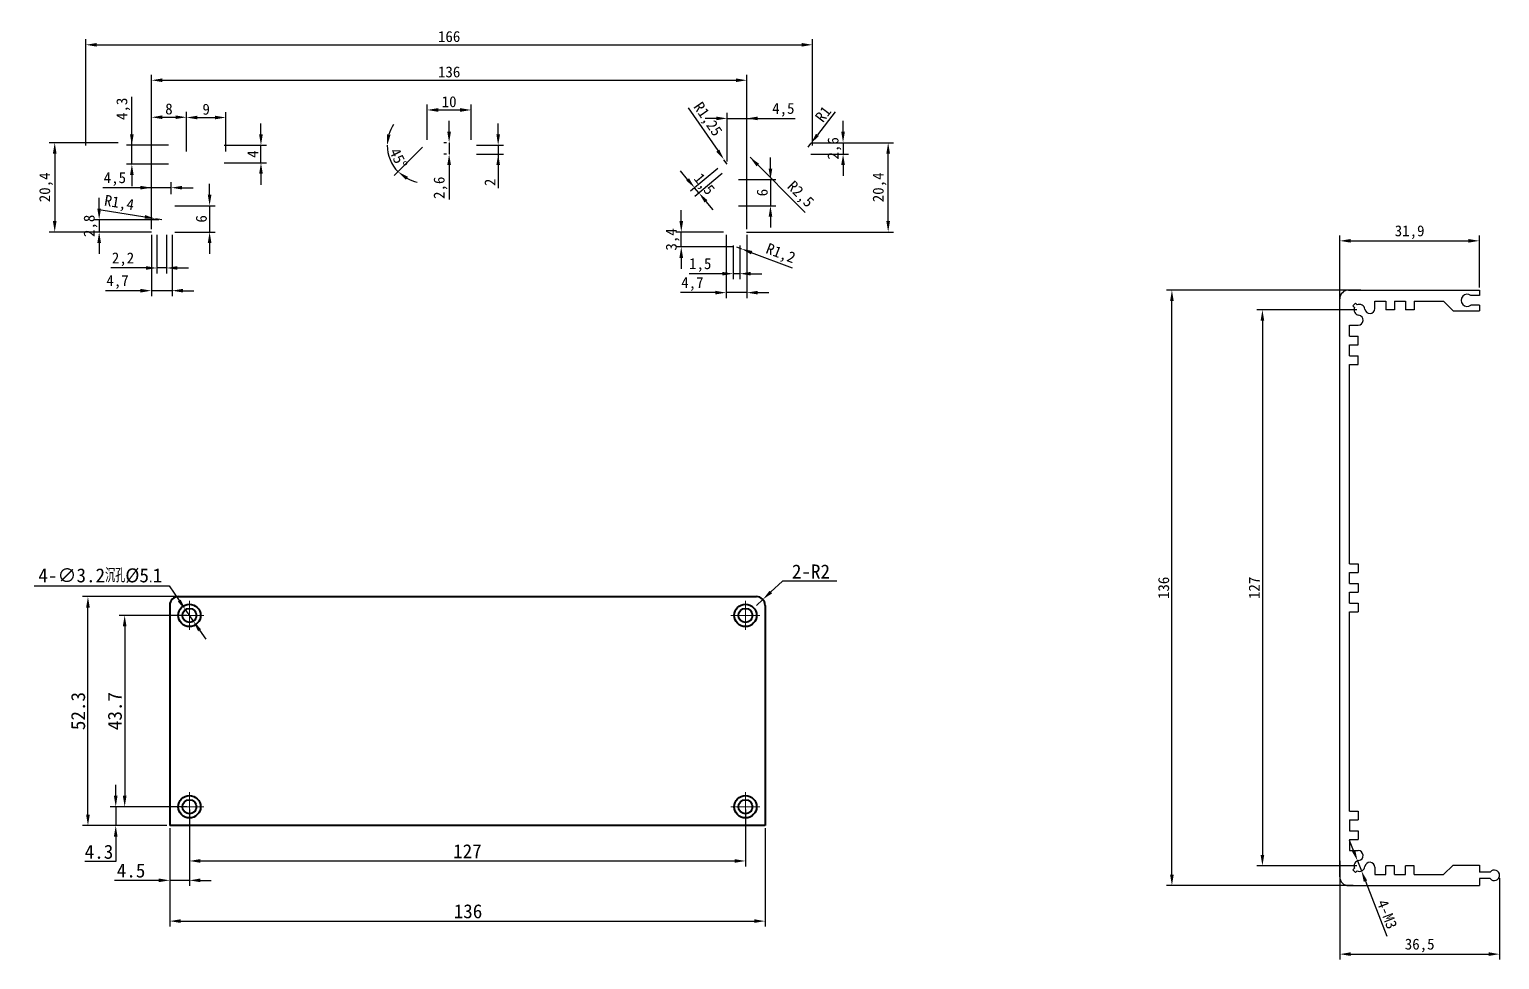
# Model space of a CAD drawing. Header units: millimetres. Extents: x 540 to 1400, y 310 to 530.
# Drawn here: x 540.3 to 876.1, y 317.6 to 530 of the extents above; entities that cross this region are included whole.
import ezdxf

# ---------------------------------------------------------------- set-up
doc = ezdxf.new("R2010")
doc.units = ezdxf.units.MM
doc.linetypes.add('CENTER', pattern=[50.8, 31.75, -6.35, 6.35, -6.35])
doc.layers.add('标注', color=5, linetype='Continuous')
doc.layers.add('绘图层', color=7, linetype='Continuous', lineweight=30)
doc.dimstyles.new('ISO-25', dxfattribs={"dimtxt": 2.5, "dimasz": 2.5, "dimexe": 1.25, "dimexo": 0.625, "dimtad": 1, "dimtxsty": 'Standard', "dimcen": 2.5, "dimadec": 0, "dimazin": 0, "dimtfac": 1, "dimtmove": 0, "dimatfit": 3, "dimfxl": 0, "dimarcsym": 0})
doc.dimstyles.new('面板标注', dxfattribs={"dimtxt": 3.2, "dimasz": 2.5, "dimexe": 1.25, "dimexo": 0.625, "dimtad": 1, "dimtoh": 1, "dimdsep": 46, "dimtxsty": 'Standard', "dimcen": 2.5, "dimclrd": 1, "dimclre": 1, "dimadec": 0, "dimazin": 0, "dimtfac": 1, "dimtmove": 0, "dimatfit": 3, "dimfxl": 0, "dimarcsym": 0})

# ---------------------------------------------------------------- blocks, each defined once
blk = doc.blocks.new('*D32')
at = {"layer": 'Defpoints', "color": 0}
for p in [(576.81, 352.49), (703.81, 352.49), (703.81, 340.11)]:
    blk.add_point(p, dxfattribs=at)
at = {"layer": '标注', "color": 1, "lineweight": -2}
for p, q in [((576.81, 351.87), (576.81, 338.86)), ((703.81, 351.87), (703.81, 338.86)), ((579.31, 340.11), (701.31, 340.11))]:
    blk.add_line(p, q, dxfattribs=at)
at = {"layer": '标注', "color": 1}
for points in [[(579.31, 340.53), (579.31, 339.69), (576.81, 340.11)], [(701.31, 340.53), (701.31, 339.69), (703.81, 340.11)]]:
    blk.add_solid(points, dxfattribs=at)
at = {"layer": '标注', "color": 0, "lineweight": 15, "insert": (640.31, 342.33), "char_height": 3.2, "attachment_point": 5}
blk.add_mtext('127', dxfattribs=at)
blk = doc.blocks.new('*D33')
at = {"layer": 'Defpoints', "color": 0}
for p in [(572.31, 348.19), (708.31, 348.19), (708.31, 326.37)]:
    blk.add_point(p, dxfattribs=at)
at = {"layer": '标注', "color": 1, "lineweight": -2}
for p, q in [((572.31, 347.57), (572.31, 325.12)), ((708.31, 347.57), (708.31, 325.12)), ((574.81, 326.37), (705.81, 326.37))]:
    blk.add_line(p, q, dxfattribs=at)
at = {"layer": '标注', "color": 1}
for points in [[(574.81, 326.79), (574.81, 325.96), (572.31, 326.37)], [(705.81, 326.79), (705.81, 325.96), (708.31, 326.37)]]:
    blk.add_solid(points, dxfattribs=at)
at = {"layer": '标注', "color": 0, "lineweight": 15, "insert": (640.44, 328.6), "char_height": 3.2, "attachment_point": 5}
blk.add_mtext('136', dxfattribs=at)
blk = doc.blocks.new('*D34')
at = {"layer": 'Defpoints', "color": 0}
for p in [(553.63, 400.49), (586.93, 400.49), (572.31, 348.19)]:
    blk.add_point(p, dxfattribs=at)
at = {"layer": '标注', "color": 1, "lineweight": -2}
for p, q in [((586.3, 400.49), (552.38, 400.49)), ((553.63, 350.69), (553.63, 397.99)), ((571.68, 348.19), (552.38, 348.19))]:
    blk.add_line(p, q, dxfattribs=at)
at = {"layer": '标注', "color": 1}
for points in [[(553.21, 397.99), (554.05, 397.99), (553.63, 400.49)], [(553.21, 350.69), (554.05, 350.69), (553.63, 348.19)]]:
    blk.add_solid(points, dxfattribs=at)
at = {"layer": '标注', "color": 0, "lineweight": 15, "insert": (551.4, 374.34), "char_height": 3.2, "attachment_point": 5, "rotation": 90}
blk.add_mtext('52.3', dxfattribs=at)
blk = doc.blocks.new('*D35')
at = {"layer": 'Defpoints', "color": 0}
for p in [(576.81, 396.19), (562.02, 352.49), (576.81, 352.49)]:
    blk.add_point(p, dxfattribs=at)
at = {"layer": '标注', "color": 1, "lineweight": -2}
for p, q in [((576.18, 396.19), (560.77, 396.19)), ((562.02, 393.69), (562.02, 354.99)), ((576.18, 352.49), (560.77, 352.49))]:
    blk.add_line(p, q, dxfattribs=at)
at = {"layer": '标注', "color": 1}
for points in [[(561.6, 393.69), (562.44, 393.69), (562.02, 396.19)], [(561.6, 354.99), (562.44, 354.99), (562.02, 352.49)]]:
    blk.add_solid(points, dxfattribs=at)
at = {"layer": '标注', "color": 0, "lineweight": 15, "insert": (559.79, 374.34), "char_height": 3.2, "attachment_point": 5, "rotation": 90}
blk.add_mtext('43.7', dxfattribs=at)
blk = doc.blocks.new('*D30')
at = {"layer": 'Defpoints', "color": 0}
for p in [(576.81, 352.49), (572.31, 348.19), (572.31, 335.68)]:
    blk.add_point(p, dxfattribs=at)
at = {"layer": '标注', "color": 1, "lineweight": -2}
for p, q in [((576.81, 351.87), (576.81, 334.43)), ((572.31, 347.57), (572.31, 334.43)), ((569.81, 335.68), (559.66, 335.68)), ((576.81, 335.68), (572.31, 335.68)), ((579.31, 335.68), (581.81, 335.68))]:
    blk.add_line(p, q, dxfattribs=at)
at = {"layer": '标注', "color": 1}
for points in [[(569.81, 336.1), (569.81, 335.27), (572.31, 335.68)], [(579.31, 336.1), (579.31, 335.27), (576.81, 335.68)]]:
    blk.add_solid(points, dxfattribs=at)
at = {"layer": '标注', "color": 0, "lineweight": 15, "insert": (563.48, 337.91), "char_height": 3.2, "attachment_point": 5}
blk.add_mtext('4.5', dxfattribs=at)
blk = doc.blocks.new('*D31')
at = {"layer": 'Defpoints', "color": 0}
for p in [(576.81, 352.49), (559.98, 348.19), (572.31, 348.19)]:
    blk.add_point(p, dxfattribs=at)
at = {"layer": '标注', "color": 1, "lineweight": -2}
for p, q in [((559.98, 354.99), (559.98, 357.49)), ((576.18, 352.49), (558.73, 352.49)), ((559.98, 352.49), (559.98, 348.19)), ((571.68, 348.19), (558.73, 348.19)), ((559.98, 345.69), (559.98, 339.95)), ((559.98, 339.95), (552.95, 339.95))]:
    blk.add_line(p, q, dxfattribs=at)
at = {"layer": '标注', "color": 1}
for points in [[(559.56, 354.99), (560.39, 354.99), (559.98, 352.49)], [(559.56, 345.69), (560.39, 345.69), (559.98, 348.19)]]:
    blk.add_solid(points, dxfattribs=at)
at = {"layer": '标注', "color": 0, "lineweight": 15, "insert": (556.15, 342.18), "char_height": 3.2, "attachment_point": 5}
blk.add_mtext('4.3', dxfattribs=at)
blk = doc.blocks.new('*D36')
at = {"layer": 'Defpoints', "color": 0}
for p in [(707.78, 399.85), (706.31, 398.49)]:
    blk.add_point(p, dxfattribs=at)
at = {"layer": '标注', "color": 1, "lineweight": -2}
for p, q in [((712.29, 404), (709.62, 401.54)), ((724.65, 404), (712.29, 404)), ((706.31, 398.49), (707.78, 399.85))]:
    blk.add_line(p, q, dxfattribs=at)
at = {"layer": '标注', "color": 1}
blk.add_solid([(709.34, 401.84), (709.9, 401.23), (707.78, 399.85)], dxfattribs=at)
at = {"layer": '标注', "color": 0, "lineweight": 15, "insert": (718.78, 406.22), "char_height": 3.2, "attachment_point": 5}
blk.add_mtext('2-R2', dxfattribs=at)
blk = doc.blocks.new('*D37')
at = {"layer": 'Defpoints', "color": 0}
for p in [(575.9, 397.51), (577.71, 394.87)]:
    blk.add_point(p, dxfattribs=at)
at = {"layer": '标注', "color": 1, "lineweight": -2}
for p, q in [((541.38, 402.94), (572.16, 402.94)), ((572.16, 402.94), (574.48, 399.57)), ((577.71, 394.87), (575.9, 397.51)), ((579.13, 392.81), (580.55, 390.76))]:
    blk.add_line(p, q, dxfattribs=at)
at = {"layer": '标注', "color": 1}
for points in [[(574.82, 399.8), (574.14, 399.33), (575.9, 397.51)], [(579.47, 393.05), (578.79, 392.58), (577.71, 394.87)]]:
    blk.add_solid(points, dxfattribs=at)
at = {"layer": '标注', "color": 0, "lineweight": 15, "insert": (556.45, 405.27), "char_height": 3.2, "attachment_point": 5}
blk.add_mtext('4-∅3.2{\\Fisocp,gbcbig|c134;沉孔}%%C5{\\Fisocp,gbcbig|c134;.}1', dxfattribs=at)
blk = doc.blocks.new('*D59')
at = {"color": 0, "lineweight": -2}
for p, q in [((553.13, 503.48), (553.13, 527.77)), ((719.13, 503.48), (719.13, 527.77)), ((555.63, 526.52), (716.63, 526.52))]:
    blk.add_line(p, q, dxfattribs=at)
at = {"color": 0}
for points in [[(555.63, 526.93), (555.63, 526.1), (553.13, 526.52)], [(716.63, 526.1), (716.63, 526.93), (719.13, 526.52)]]:
    blk.add_solid(points, dxfattribs=at)
at = {"layer": 'Defpoints', "color": 0}
for p in [(719.13, 526.52), (553.13, 502.86), (719.13, 502.86)]:
    blk.add_point(p, dxfattribs=at)
at = {"color": 0, "insert": (636.13, 528.39), "char_height": 2.5, "attachment_point": 5}
blk.add_mtext('166', dxfattribs=at)
blk = doc.blocks.new('*D60')
at = {"color": 0, "lineweight": -2}
for p, q in [((568.13, 484.38), (568.13, 519.67)), ((570.63, 518.42), (701.63, 518.42)), ((704.13, 484.38), (704.13, 519.67))]:
    blk.add_line(p, q, dxfattribs=at)
at = {"color": 0}
for points in [[(570.63, 518.84), (570.63, 518), (568.13, 518.42)], [(701.63, 518), (701.63, 518.84), (704.13, 518.42)]]:
    blk.add_solid(points, dxfattribs=at)
at = {"layer": 'Defpoints', "color": 0}
for p in [(704.13, 518.42), (568.13, 483.76), (704.13, 483.76)]:
    blk.add_point(p, dxfattribs=at)
at = {"color": 0, "insert": (636.13, 520.3), "char_height": 2.5, "attachment_point": 5}
blk.add_mtext('136', dxfattribs=at)
blk = doc.blocks.new('*D61')
at = {"color": 0, "lineweight": -2}
for p, q in [((631.13, 504.78), (631.13, 512.88)), ((633.63, 511.63), (638.63, 511.63)), ((641.13, 504.78), (641.13, 512.88))]:
    blk.add_line(p, q, dxfattribs=at)
at = {"color": 0}
for points in [[(633.63, 512.05), (633.63, 511.21), (631.13, 511.63)], [(638.63, 511.21), (638.63, 512.05), (641.13, 511.63)]]:
    blk.add_solid(points, dxfattribs=at)
at = {"layer": 'Defpoints', "color": 0}
for p in [(641.13, 511.63), (631.13, 504.16), (641.13, 504.16)]:
    blk.add_point(p, dxfattribs=at)
at = {"color": 0, "insert": (636.13, 513.5), "char_height": 2.5, "attachment_point": 5}
blk.add_mtext('10', dxfattribs=at)
blk = doc.blocks.new('*D62')
at = {"color": 0, "lineweight": -2}
for p, q in [((636.13, 506.66), (636.13, 509.16)), ((635.5, 504.16), (634.88, 504.16)), ((636.13, 504.16), (636.13, 501.56)), ((635.5, 501.56), (634.88, 501.56)), ((636.13, 499.06), (636.13, 491.17))]:
    blk.add_line(p, q, dxfattribs=at)
at = {"color": 0}
for points in [[(635.71, 506.66), (636.54, 506.66), (636.13, 504.16)], [(636.54, 499.06), (635.71, 499.06), (636.13, 501.56)]]:
    blk.add_solid(points, dxfattribs=at)
at = {"layer": 'Defpoints', "color": 0}
for p in [(636.13, 504.16), (636.13, 501.56), (636.13, 501.56)]:
    blk.add_point(p, dxfattribs=at)
at = {"color": 0, "insert": (634.15, 493.86), "char_height": 2.5, "attachment_point": 5, "rotation": 90}
blk.add_mtext('2,6', dxfattribs=at)
blk = doc.blocks.new('*D63')
at = {"color": 0, "lineweight": -2}
blk.add_line((630.08, 503.11), (623.6, 496.63), dxfattribs=at)
for start, end in [(146.3651, 163.1826), (180, 225), (241.8174, 258.6349)]:
    blk.add_arc((630.53, 503.56), 8.55, start, end, dxfattribs=at)
at = {"color": 0}
for points in [[(621.93, 506.09), (622.76, 505.97), (621.98, 503.56)], [(626.74, 496.36), (626.24, 495.69), (624.48, 497.51)]]:
    blk.add_solid(points, dxfattribs=at)
at = {"layer": 'Defpoints', "color": 0}
for p in [(631.13, 504.16), (568.73, 503.56), (622.27, 501.34), (630.53, 503.56), (630.53, 503.56)]:
    blk.add_point(p, dxfattribs=at)
at = {"color": 0, "insert": (624.54, 500.6), "char_height": 2.5, "attachment_point": 5, "rotation": 296.294}
blk.add_mtext('45%%d', dxfattribs=at)
blk = doc.blocks.new('*D64')
at = {"color": 0, "lineweight": -2}
for p, q in [((568.13, 499.68), (568.13, 511.22)), ((576.13, 502.18), (576.13, 511.22)), ((570.63, 509.97), (573.63, 509.97))]:
    blk.add_line(p, q, dxfattribs=at)
at = {"color": 0}
for points in [[(570.63, 510.39), (570.63, 509.56), (568.13, 509.97)], [(573.63, 509.56), (573.63, 510.39), (576.13, 509.97)]]:
    blk.add_solid(points, dxfattribs=at)
at = {"layer": 'Defpoints', "color": 0}
for p in [(576.13, 509.97), (576.13, 501.56), (568.13, 499.06)]:
    blk.add_point(p, dxfattribs=at)
at = {"color": 0, "insert": (572.13, 511.85), "char_height": 2.5, "attachment_point": 5}
blk.add_mtext('8', dxfattribs=at)
blk = doc.blocks.new('*D65')
at = {"color": 0, "lineweight": -2}
for p, q in [((576.13, 502.18), (576.13, 511.15)), ((585.13, 502.18), (585.13, 511.15)), ((578.63, 509.9), (582.63, 509.9))]:
    blk.add_line(p, q, dxfattribs=at)
at = {"color": 0}
for points in [[(578.63, 510.32), (578.63, 509.49), (576.13, 509.9)], [(582.63, 509.49), (582.63, 510.32), (585.13, 509.9)]]:
    blk.add_solid(points, dxfattribs=at)
at = {"layer": 'Defpoints', "color": 0}
for p in [(585.13, 509.9), (576.13, 501.56), (585.13, 501.56)]:
    blk.add_point(p, dxfattribs=at)
at = {"color": 0, "insert": (580.63, 511.78), "char_height": 2.5, "attachment_point": 5}
blk.add_mtext('9', dxfattribs=at)
blk = doc.blocks.new('*D66')
at = {"color": 0, "lineweight": -2}
for p, q in [((593.15, 506.06), (593.15, 508.56)), ((584.75, 503.56), (594.4, 503.56)), ((593.15, 499.56), (593.15, 503.56)), ((584.75, 499.56), (594.4, 499.56)), ((593.15, 497.06), (593.15, 494.56))]:
    blk.add_line(p, q, dxfattribs=at)
at = {"color": 0}
for points in [[(592.73, 506.06), (593.56, 506.06), (593.15, 503.56)], [(593.56, 497.06), (592.73, 497.06), (593.15, 499.56)]]:
    blk.add_solid(points, dxfattribs=at)
at = {"layer": 'Defpoints', "color": 0}
for p in [(584.13, 503.56), (593.15, 503.56), (584.13, 499.56)]:
    blk.add_point(p, dxfattribs=at)
at = {"color": 0, "insert": (591.27, 501.56), "char_height": 2.5, "attachment_point": 5, "rotation": 90}
blk.add_mtext('4', dxfattribs=at)
blk = doc.blocks.new('*D67')
at = {"color": 0, "lineweight": -2}
for p, q in [((568.13, 493.88), (557.04, 493.88)), ((565.63, 493.88), (563.13, 493.88)), ((568.13, 492.38), (568.13, 495.13)), ((572.63, 493.88), (568.13, 493.88)), ((572.63, 492.38), (572.63, 495.13)), ((575.13, 493.88), (577.63, 493.88))]:
    blk.add_line(p, q, dxfattribs=at)
at = {"color": 0}
for points in [[(565.63, 493.47), (565.63, 494.3), (568.13, 493.88)], [(575.13, 494.3), (575.13, 493.47), (572.63, 493.88)]]:
    blk.add_solid(points, dxfattribs=at)
at = {"layer": 'Defpoints', "color": 0}
for p in [(568.13, 493.88), (568.13, 491.76), (572.63, 491.76)]:
    blk.add_point(p, dxfattribs=at)
at = {"color": 0, "insert": (559.78, 495.85), "char_height": 2.5, "attachment_point": 5}
blk.add_mtext('4,5', dxfattribs=at)
blk = doc.blocks.new('*D68')
at = {"color": 0, "lineweight": -2}
for p, q in [((581.42, 492.26), (581.42, 494.76)), ((573.45, 489.76), (582.67, 489.76)), ((581.42, 489.76), (581.42, 483.76)), ((573.45, 483.76), (582.67, 483.76)), ((581.42, 481.26), (581.42, 478.76))]:
    blk.add_line(p, q, dxfattribs=at)
at = {"color": 0}
for points in [[(581, 492.26), (581.83, 492.26), (581.42, 489.76)], [(581.83, 481.26), (581, 481.26), (581.42, 483.76)]]:
    blk.add_solid(points, dxfattribs=at)
at = {"layer": 'Defpoints', "color": 0}
for p in [(572.83, 489.76), (572.83, 483.76), (581.42, 483.76)]:
    blk.add_point(p, dxfattribs=at)
at = {"color": 0, "insert": (579.54, 486.76), "char_height": 2.5, "attachment_point": 5, "rotation": 90}
blk.add_mtext('6', dxfattribs=at)
blk = doc.blocks.new('*D69')
at = {"color": 0, "lineweight": -2}
for p, q in [((568.13, 483.13), (568.13, 469.11)), ((572.83, 483.13), (572.83, 469.11)), ((565.63, 470.36), (557.64, 470.36)), ((572.83, 470.36), (568.13, 470.36)), ((575.33, 470.36), (577.83, 470.36))]:
    blk.add_line(p, q, dxfattribs=at)
at = {"color": 0}
for points in [[(565.63, 469.94), (565.63, 470.78), (568.13, 470.36)], [(575.33, 470.78), (575.33, 469.94), (572.83, 470.36)]]:
    blk.add_solid(points, dxfattribs=at)
at = {"layer": 'Defpoints', "color": 0}
for p in [(568.13, 483.76), (572.83, 483.76), (568.13, 470.36)]:
    blk.add_point(p, dxfattribs=at)
at = {"color": 0, "insert": (560.39, 472.33), "char_height": 2.5, "attachment_point": 5}
blk.add_mtext('4,7', dxfattribs=at)
blk = doc.blocks.new('*D70')
at = {"color": 0, "lineweight": -2}
for p, q in [((569.38, 483.13), (569.38, 474.29)), ((571.58, 483.13), (571.58, 474.29)), ((566.88, 475.54), (558.89, 475.54)), ((571.58, 475.54), (569.38, 475.54)), ((574.08, 475.54), (576.58, 475.54))]:
    blk.add_line(p, q, dxfattribs=at)
at = {"color": 0}
for points in [[(566.88, 475.13), (566.88, 475.96), (569.38, 475.54)], [(574.08, 475.96), (574.08, 475.13), (571.58, 475.54)]]:
    blk.add_solid(points, dxfattribs=at)
at = {"layer": 'Defpoints', "color": 0}
for p in [(569.38, 483.76), (571.58, 483.76), (569.38, 475.54)]:
    blk.add_point(p, dxfattribs=at)
at = {"color": 0, "insert": (561.64, 477.52), "char_height": 2.5, "attachment_point": 5}
blk.add_mtext('2,2', dxfattribs=at)
blk = doc.blocks.new('*D71')
at = {"color": 0, "lineweight": -2}
for p, q in [((556.19, 489.06), (556.19, 491.56)), ((569.85, 486.56), (554.94, 486.56)), ((567.5, 483.76), (554.94, 483.76)), ((556.19, 486.56), (556.19, 483.76)), ((556.19, 481.26), (556.19, 478.76))]:
    blk.add_line(p, q, dxfattribs=at)
at = {"color": 0}
for points in [[(555.78, 489.06), (556.61, 489.06), (556.19, 486.56)], [(556.61, 481.26), (555.78, 481.26), (556.19, 483.76)]]:
    blk.add_solid(points, dxfattribs=at)
at = {"layer": 'Defpoints', "color": 0}
for p in [(556.19, 483.76), (568.13, 483.76), (570.48, 486.56)]:
    blk.add_point(p, dxfattribs=at)
at = {"color": 0, "insert": (554.22, 485.16), "char_height": 2.5, "attachment_point": 5, "rotation": 90}
blk.add_mtext('2,8', dxfattribs=at)
blk = doc.blocks.new('*D72')
at = {"color": 0, "lineweight": -2}
for p, q in [((556.67, 488.86), (566.63, 487.2)), ((570.48, 486.56), (569.09, 486.79))]:
    blk.add_line(p, q, dxfattribs=at)
at = {"color": 0}
blk.add_solid([(566.56, 486.79), (566.7, 487.61), (569.09, 486.79)], dxfattribs=at)
at = {"layer": 'Defpoints', "color": 0}
for p in [(569.09, 486.79), (570.48, 486.56)]:
    blk.add_point(p, dxfattribs=at)
at = {"color": 0, "insert": (560.74, 490.18), "char_height": 2.5, "attachment_point": 5, "rotation": 350.5098}
blk.add_mtext('R1,4', dxfattribs=at)
blk = doc.blocks.new('*D73')
at = {"color": 0, "lineweight": -2}
for p, q in [((563.66, 503.56), (563.66, 514.63)), ((563.66, 506.06), (563.66, 508.56)), ((572, 503.56), (562.41, 503.56)), ((563.66, 499.26), (563.66, 503.56)), ((572, 499.26), (562.41, 499.26)), ((563.66, 496.76), (563.66, 494.26))]:
    blk.add_line(p, q, dxfattribs=at)
at = {"color": 0}
for points in [[(563.24, 506.06), (564.07, 506.06), (563.66, 503.56)], [(564.07, 496.76), (563.24, 496.76), (563.66, 499.26)]]:
    blk.add_solid(points, dxfattribs=at)
at = {"layer": 'Defpoints', "color": 0}
for p in [(563.66, 503.56), (572.63, 503.56), (572.63, 499.26)]:
    blk.add_point(p, dxfattribs=at)
at = {"color": 0, "insert": (561.69, 511.89), "char_height": 2.5, "attachment_point": 5, "rotation": 90}
blk.add_mtext('4,3', dxfattribs=at)
blk = doc.blocks.new('*D74')
at = {"color": 0, "lineweight": -2}
blk.add_line((704.86, 500.82), (717.47, 488.19), dxfattribs=at)
at = {"color": 0}
blk.add_solid([(706.92, 499.35), (706.33, 498.76), (704.86, 500.82)], dxfattribs=at)
at = {"layer": 'Defpoints', "color": 0}
for p in [(704.86, 500.82), (706.63, 499.06)]:
    blk.add_point(p, dxfattribs=at)
at = {"color": 0, "insert": (716.22, 492.24), "char_height": 2.5, "attachment_point": 5, "rotation": 314.9627}
blk.add_mtext('R2,5', dxfattribs=at)
blk = doc.blocks.new('*D75')
at = {"color": 0, "lineweight": -2}
for p, q in [((724.3, 511.19), (720.26, 505.93)), ((718.13, 503.16), (718.73, 503.95))]:
    blk.add_line(p, q, dxfattribs=at)
at = {"color": 0}
blk.add_solid([(719.93, 506.19), (720.59, 505.68), (718.73, 503.95)], dxfattribs=at)
at = {"layer": 'Defpoints', "color": 0}
for p in [(718.73, 503.95), (718.13, 503.16)]:
    blk.add_point(p, dxfattribs=at)
at = {"color": 0, "insert": (721.55, 510.7), "char_height": 2.5, "attachment_point": 5, "rotation": 52.4735}
blk.add_mtext('R1', dxfattribs=at)
blk = doc.blocks.new('*D76')
at = {"color": 0, "lineweight": -2}
for p, q in [((726.11, 506.66), (726.11, 509.16)), ((718.75, 504.16), (727.36, 504.16)), ((726.11, 504.16), (726.11, 501.56)), ((718.75, 501.56), (727.36, 501.56)), ((726.11, 499.06), (726.11, 496.56))]:
    blk.add_line(p, q, dxfattribs=at)
at = {"color": 0}
for points in [[(725.69, 506.66), (726.52, 506.66), (726.11, 504.16)], [(726.52, 499.06), (725.69, 499.06), (726.11, 501.56)]]:
    blk.add_solid(points, dxfattribs=at)
at = {"layer": 'Defpoints', "color": 0}
for p in [(718.13, 504.16), (718.13, 501.56), (726.11, 501.56)]:
    blk.add_point(p, dxfattribs=at)
at = {"color": 0, "insert": (724.14, 502.86), "char_height": 2.5, "attachment_point": 5, "rotation": 90}
blk.add_mtext('2,6', dxfattribs=at)
blk = doc.blocks.new('*D77')
at = {"color": 0, "lineweight": -2}
for p, q in [((647.33, 506.06), (647.33, 508.56)), ((642.35, 503.56), (648.58, 503.56)), ((642.35, 501.56), (648.58, 501.56)), ((647.33, 503.56), (647.33, 501.56)), ((647.33, 501.56), (647.33, 493.8)), ((647.33, 499.06), (647.33, 496.56))]:
    blk.add_line(p, q, dxfattribs=at)
at = {"color": 0}
for points in [[(646.92, 506.06), (647.75, 506.06), (647.33, 503.56)], [(647.75, 499.06), (646.92, 499.06), (647.33, 501.56)]]:
    blk.add_solid(points, dxfattribs=at)
at = {"layer": 'Defpoints', "color": 0}
for p in [(641.73, 503.56), (641.73, 501.56), (647.33, 501.56)]:
    blk.add_point(p, dxfattribs=at)
at = {"color": 0, "insert": (645.46, 495.1), "char_height": 2.5, "attachment_point": 5, "rotation": 90}
blk.add_mtext('2', dxfattribs=at)
blk = doc.blocks.new('*D78')
at = {"color": 0, "lineweight": -2}
for p, q in [((690.7, 512.14), (697.49, 502.34)), ((699.63, 499.26), (698.91, 500.28))]:
    blk.add_line(p, q, dxfattribs=at)
at = {"color": 0}
blk.add_solid([(697.15, 502.1), (697.83, 502.58), (698.91, 500.28)], dxfattribs=at)
at = {"layer": 'Defpoints', "color": 0}
for p in [(698.91, 500.28), (699.63, 499.26)]:
    blk.add_point(p, dxfattribs=at)
at = {"color": 0, "insert": (695, 509.39), "char_height": 2.5, "attachment_point": 5, "rotation": 304.7283}
blk.add_mtext('R1,25', dxfattribs=at)
blk = doc.blocks.new('*D79')
at = {"color": 0, "lineweight": -2}
for p, q in [((709.52, 498.26), (709.52, 500.76)), ((702.25, 495.76), (710.77, 495.76)), ((709.52, 495.76), (709.52, 489.76)), ((702.25, 489.76), (710.77, 489.76)), ((709.52, 487.26), (709.52, 484.76))]:
    blk.add_line(p, q, dxfattribs=at)
at = {"color": 0}
for points in [[(709.11, 498.26), (709.94, 498.26), (709.52, 495.76)], [(709.94, 487.26), (709.11, 487.26), (709.52, 489.76)]]:
    blk.add_solid(points, dxfattribs=at)
at = {"layer": 'Defpoints', "color": 0}
for p in [(701.63, 495.76), (701.63, 489.76), (709.52, 489.76)]:
    blk.add_point(p, dxfattribs=at)
at = {"color": 0, "insert": (707.65, 492.76), "char_height": 2.5, "attachment_point": 5, "rotation": 90}
blk.add_mtext('6', dxfattribs=at)
blk = doc.blocks.new('*D80')
at = {"color": 0, "lineweight": -2}
for p, q in [((699.43, 483.13), (699.43, 468.66)), ((704.13, 483.13), (704.13, 468.66)), ((696.93, 469.91), (688.94, 469.91)), ((704.13, 469.91), (699.43, 469.91)), ((706.63, 469.91), (709.13, 469.91))]:
    blk.add_line(p, q, dxfattribs=at)
at = {"color": 0}
for points in [[(696.93, 469.5), (696.93, 470.33), (699.43, 469.91)], [(706.63, 470.33), (706.63, 469.5), (704.13, 469.91)]]:
    blk.add_solid(points, dxfattribs=at)
at = {"layer": 'Defpoints', "color": 0}
for p in [(699.43, 483.76), (704.13, 483.76), (699.43, 469.91)]:
    blk.add_point(p, dxfattribs=at)
at = {"color": 0, "insert": (691.69, 471.88), "char_height": 2.5, "attachment_point": 5}
blk.add_mtext('4,7', dxfattribs=at)
blk = doc.blocks.new('*D81')
at = {"color": 0, "lineweight": -2}
for p, q in [((701.03, 480.67), (701.03, 472.99)), ((702.53, 480.67), (702.53, 472.99)), ((698.53, 474.24), (690.93, 474.24)), ((702.53, 474.24), (701.03, 474.24)), ((705.03, 474.24), (707.53, 474.24))]:
    blk.add_line(p, q, dxfattribs=at)
at = {"color": 0}
for points in [[(698.53, 473.82), (698.53, 474.65), (701.03, 474.24)], [(705.03, 474.65), (705.03, 473.82), (702.53, 474.24)]]:
    blk.add_solid(points, dxfattribs=at)
at = {"layer": 'Defpoints', "color": 0}
for p in [(701.03, 481.29), (702.53, 481.29), (701.03, 474.24)]:
    blk.add_point(p, dxfattribs=at)
at = {"color": 0, "insert": (693.48, 476.21), "char_height": 2.5, "attachment_point": 5}
blk.add_mtext('1,5', dxfattribs=at)
blk = doc.blocks.new('*D82')
at = {"color": 0, "lineweight": -2}
for p, q in [((701.78, 480.36), (702.9, 479.93)), ((714.58, 475.48), (705.23, 479.04))]:
    blk.add_line(p, q, dxfattribs=at)
at = {"color": 0}
blk.add_solid([(705.38, 479.43), (705.09, 478.65), (702.9, 479.93)], dxfattribs=at)
at = {"layer": 'Defpoints', "color": 0}
for p in [(701.78, 480.36), (702.9, 479.93)]:
    blk.add_point(p, dxfattribs=at)
at = {"color": 0, "insert": (711.78, 478.66), "char_height": 2.5, "attachment_point": 5, "rotation": 339.1565}
blk.add_mtext('R1,2', dxfattribs=at)
blk = doc.blocks.new('*D83')
at = {"color": 0, "lineweight": -2}
for p, q in [((689.15, 486.26), (689.15, 488.76)), ((698.8, 483.76), (687.9, 483.76)), ((689.15, 480.36), (689.15, 483.76)), ((701.15, 480.36), (687.9, 480.36)), ((689.15, 477.86), (689.15, 475.36))]:
    blk.add_line(p, q, dxfattribs=at)
at = {"color": 0}
for points in [[(688.73, 486.26), (689.57, 486.26), (689.15, 483.76)], [(689.57, 477.86), (688.73, 477.86), (689.15, 480.36)]]:
    blk.add_solid(points, dxfattribs=at)
at = {"layer": 'Defpoints', "color": 0}
for p in [(689.15, 483.76), (699.43, 483.76), (701.78, 480.36)]:
    blk.add_point(p, dxfattribs=at)
at = {"color": 0, "insert": (687.18, 482.06), "char_height": 2.5, "attachment_point": 5, "rotation": 90}
blk.add_mtext('3,4', dxfattribs=at)
blk = doc.blocks.new('*D84')
at = {"color": 0, "lineweight": -2}
for p, q in [((690.6, 495.78), (689, 497.7)), ((697.51, 498.28), (691.25, 493.06)), ((698.49, 497.1), (692.23, 491.88)), ((693.19, 492.68), (692.21, 493.86)), ((694.79, 490.76), (696.39, 488.84))]:
    blk.add_line(p, q, dxfattribs=at)
at = {"color": 0}
for points in [[(690.28, 495.51), (690.92, 496.04), (692.21, 493.86)], [(695.11, 491.03), (694.47, 490.49), (693.19, 492.68)]]:
    blk.add_solid(points, dxfattribs=at)
at = {"layer": 'Defpoints', "color": 0}
for p in [(697.99, 498.68), (698.97, 497.51), (692.21, 493.86)]:
    blk.add_point(p, dxfattribs=at)
at = {"color": 0, "insert": (694.21, 494.53), "char_height": 2.5, "attachment_point": 5, "rotation": 309.8513}
blk.add_mtext('1,5', dxfattribs=at)
blk = doc.blocks.new('*D85')
at = {"color": 0, "lineweight": -2}
for p, q in [((718.75, 504.16), (737.66, 504.16)), ((736.41, 486.26), (736.41, 501.66)), ((704.03, 483.76), (737.66, 483.76))]:
    blk.add_line(p, q, dxfattribs=at)
at = {"color": 0}
for points in [[(736.83, 501.66), (735.99, 501.66), (736.41, 504.16)], [(735.99, 486.26), (736.83, 486.26), (736.41, 483.76)]]:
    blk.add_solid(points, dxfattribs=at)
at = {"layer": 'Defpoints', "color": 0}
for p in [(718.13, 504.16), (736.41, 504.16), (703.4, 483.76)]:
    blk.add_point(p, dxfattribs=at)
at = {"color": 0, "insert": (734.44, 493.96), "char_height": 2.5, "attachment_point": 5, "rotation": 90}
blk.add_mtext('20,4', dxfattribs=at)
blk = doc.blocks.new('*D86')
at = {"color": 0, "lineweight": -2}
for p, q in [((699.63, 499.88), (699.63, 510.95)), ((704.13, 499.68), (704.13, 510.95)), ((697.13, 509.7), (694.63, 509.7)), ((699.63, 509.7), (704.13, 509.7)), ((704.13, 509.7), (715.2, 509.7)), ((706.63, 509.7), (709.13, 509.7))]:
    blk.add_line(p, q, dxfattribs=at)
at = {"color": 0}
for points in [[(697.13, 509.29), (697.13, 510.12), (699.63, 509.7)], [(706.63, 510.12), (706.63, 509.29), (704.13, 509.7)]]:
    blk.add_solid(points, dxfattribs=at)
at = {"layer": 'Defpoints', "color": 0}
for p in [(704.13, 509.7), (699.63, 499.26), (704.13, 499.06)]:
    blk.add_point(p, dxfattribs=at)
at = {"color": 0, "insert": (712.46, 511.67), "char_height": 2.5, "attachment_point": 5}
blk.add_mtext('4,5', dxfattribs=at)
blk = doc.blocks.new('*D87')
at = {"color": 0, "lineweight": -2}
for p, q in [((560.5, 504.16), (544.79, 504.16)), ((546.04, 501.66), (546.04, 486.26)), ((568.13, 483.76), (544.79, 483.76))]:
    blk.add_line(p, q, dxfattribs=at)
at = {"color": 0}
for points in [[(546.46, 501.66), (545.62, 501.66), (546.04, 504.16)], [(545.62, 486.26), (546.46, 486.26), (546.04, 483.76)]]:
    blk.add_solid(points, dxfattribs=at)
at = {"layer": 'Defpoints', "color": 0}
for p in [(561.13, 504.16), (546.04, 483.76), (568.75, 483.76)]:
    blk.add_point(p, dxfattribs=at)
at = {"color": 0, "insert": (544.07, 493.96), "char_height": 2.5, "attachment_point": 5, "rotation": 90}
blk.add_mtext('20,4', dxfattribs=at)
blk = doc.blocks.new('*D89')
at = {"color": 0, "lineweight": -2}
for p, q in [((839.56, 468.04), (839.56, 482.99)), ((842.06, 481.74), (868.96, 481.74)), ((871.46, 471.11), (871.46, 482.99))]:
    blk.add_line(p, q, dxfattribs=at)
at = {"color": 0}
for points in [[(842.06, 482.16), (842.06, 481.33), (839.56, 481.74)], [(868.96, 481.33), (868.96, 482.16), (871.46, 481.74)]]:
    blk.add_solid(points, dxfattribs=at)
at = {"layer": 'Defpoints', "color": 0}
for p in [(871.46, 481.74), (871.46, 470.48), (839.56, 467.41)]:
    blk.add_point(p, dxfattribs=at)
at = {"color": 0, "insert": (855.51, 483.71), "char_height": 2.5, "attachment_point": 5}
blk.add_mtext('31,9', dxfattribs=at)
blk = doc.blocks.new('*D90')
at = {"color": 0, "lineweight": -2}
for p, q in [((839.56, 340.12), (839.56, 317.58)), ((876.06, 336.21), (876.06, 317.58)), ((842.06, 318.83), (873.56, 318.83))]:
    blk.add_line(p, q, dxfattribs=at)
at = {"color": 0}
for points in [[(842.06, 319.25), (842.06, 318.42), (839.56, 318.83)], [(873.56, 318.42), (873.56, 319.25), (876.06, 318.83)]]:
    blk.add_solid(points, dxfattribs=at)
at = {"layer": 'Defpoints', "color": 0}
for p in [(839.56, 340.75), (876.06, 336.83), (876.06, 318.83)]:
    blk.add_point(p, dxfattribs=at)
at = {"color": 0, "insert": (857.81, 320.8), "char_height": 2.5, "attachment_point": 5}
blk.add_mtext('36,5', dxfattribs=at)
blk = doc.blocks.new('*D91')
at = {"color": 0, "lineweight": -2}
for p, q in [((843.44, 465.98), (820.64, 465.98)), ((821.89, 463.48), (821.89, 341.48)), ((843.44, 338.98), (820.64, 338.98))]:
    blk.add_line(p, q, dxfattribs=at)
at = {"color": 0}
for points in [[(822.31, 463.48), (821.47, 463.48), (821.89, 465.98)], [(821.47, 341.48), (822.31, 341.48), (821.89, 338.98)]]:
    blk.add_solid(points, dxfattribs=at)
at = {"layer": 'Defpoints', "color": 0}
for p in [(844.06, 465.98), (821.89, 338.98), (844.06, 338.98)]:
    blk.add_point(p, dxfattribs=at)
at = {"color": 0, "insert": (820.01, 402.48), "char_height": 2.5, "attachment_point": 5, "rotation": 90}
blk.add_mtext('127', dxfattribs=at)
blk = doc.blocks.new('*D92')
at = {"color": 0, "lineweight": -2}
for p, q in [((844.4, 470.48), (799.97, 470.48)), ((801.22, 336.98), (801.22, 467.98)), ((842.65, 334.48), (799.97, 334.48))]:
    blk.add_line(p, q, dxfattribs=at)
at = {"color": 0}
for points in [[(801.63, 467.98), (800.8, 467.98), (801.22, 470.48)], [(800.8, 336.98), (801.63, 336.98), (801.22, 334.48)]]:
    blk.add_solid(points, dxfattribs=at)
at = {"layer": 'Defpoints', "color": 0}
for p in [(801.22, 470.48), (845.03, 470.48), (843.28, 334.48)]:
    blk.add_point(p, dxfattribs=at)
at = {"color": 0, "insert": (799.34, 402.48), "char_height": 2.5, "attachment_point": 5, "rotation": 90}
blk.add_mtext('136', dxfattribs=at)
blk = doc.blocks.new('*D93')
at = {"color": 0, "lineweight": -2}
for p, q in [((842.7, 342.48), (841.79, 344.81)), ((843.61, 340.15), (844.52, 337.82)), ((845.43, 335.49), (850.34, 322.9))]:
    blk.add_line(p, q, dxfattribs=at)
at = {"color": 0}
for points in [[(842.31, 342.33), (843.09, 342.63), (843.61, 340.15)], [(845.82, 335.64), (845.04, 335.34), (844.52, 337.82)]]:
    blk.add_solid(points, dxfattribs=at)
at = {"layer": 'Defpoints', "color": 0}
for p in [(843.61, 340.15), (844.52, 337.82)]:
    blk.add_point(p, dxfattribs=at)
at = {"color": 0, "insert": (850.39, 327.93), "char_height": 2.5, "attachment_point": 5, "rotation": 291.3109}
blk.add_mtext('4-M3', dxfattribs=at)

msp = doc.modelspace()

# ---------------------------------------------------------------- linework, layer by layer
for p, q in [((841.565, 470.484), (871.465, 470.484)), ((871.465, 470.484), (871.465, 469.234)), ((839.565, 336.484), (839.565, 468.484)), ((843.143, 467.472), (842.577, 466.906)), ((842.944, 466.539), (842.577, 466.906)), ((843.51, 467.104), (843.143, 467.472)), ((847.565, 467.984), (850.065, 467.984)), ((847.565, 466.283), (847.565, 467.984)), ((850.065, 467.984), (850.065, 465.984)), ((852.065, 467.984), (854.565, 467.984)), ((852.065, 467.984), (852.065, 465.984)), ((854.565, 467.984), (854.565, 465.984)), ((856.565, 467.984), (863.265, 467.984)), ((856.565, 467.984), (856.565, 465.984)), ((865.465, 465.784), (863.265, 467.984)), ((871.465, 469.234), (869.531, 469.234)), ((871.465, 467.034), (869.531, 467.034)), ((871.465, 467.034), (871.465, 465.784)), ((852.065, 465.984), (850.065, 465.984)), ((856.565, 465.984), (854.565, 465.984)), ((865.465, 465.784), (871.465, 465.784)), ((841.765, 462.484), (843.765, 462.484)), ((841.765, 459.984), (841.765, 462.484)), ((841.765, 459.984), (843.765, 459.984)), ((841.765, 457.984), (843.765, 457.984)), ((841.765, 455.484), (841.765, 457.984)), ((843.765, 457.984), (843.765, 459.984)), ((841.765, 455.484), (843.765, 455.484)), ((841.765, 407.984), (841.765, 453.484)), ((841.765, 453.484), (843.765, 453.484)), ((843.765, 453.484), (843.765, 455.484)), ((841.765, 407.984), (843.765, 407.984)), ((843.765, 407.984), (843.765, 405.984)), ((841.765, 403.484), (841.765, 405.984)), ((841.765, 405.984), (843.765, 405.984)), ((841.765, 403.484), (843.765, 403.484)), ((843.765, 403.484), (843.765, 401.484)), ((841.765, 398.984), (841.765, 401.484)), ((841.765, 401.484), (843.765, 401.484)), ((841.765, 398.984), (843.765, 398.984)), ((841.765, 351.484), (841.765, 396.984)), ((841.765, 396.984), (843.765, 396.984)), ((843.765, 398.984), (843.765, 396.984)), ((841.765, 351.484), (843.765, 351.484)), ((841.765, 349.484), (841.765, 346.984)), ((841.765, 349.484), (843.765, 349.484)), ((843.765, 351.484), (843.765, 349.484)), ((841.765, 346.984), (843.765, 346.984)), ((843.765, 346.984), (843.765, 344.984)), ((841.765, 344.984), (841.765, 342.484)), ((841.765, 344.984), (843.765, 344.984)), ((841.765, 342.484), (843.765, 342.484)), ((865.465, 339.184), (863.265, 336.984)), ((865.465, 339.184), (871.465, 339.184)), ((871.465, 339.184), (871.465, 337.584)), ((842.944, 338.429), (842.577, 338.062)), ((843.143, 337.496), (842.577, 338.062)), ((843.51, 337.864), (843.143, 337.496)), ((847.565, 338.685), (847.565, 336.984)), ((847.565, 336.984), (850.065, 336.984)), ((852.065, 338.984), (850.065, 338.984)), ((850.065, 336.984), (850.065, 338.984)), ((852.065, 336.984), (852.065, 338.984)), ((852.065, 336.984), (854.565, 336.984)), ((856.565, 338.984), (854.565, 338.984)), ((854.565, 336.984), (854.565, 338.984)), ((856.565, 336.984), (856.565, 338.984)), ((856.565, 336.984), (863.265, 336.984)), ((873.928, 337.584), (871.465, 337.584)), ((873.928, 336.084), (871.465, 336.084)), ((871.465, 336.084), (871.465, 334.484)), ((841.565, 334.484), (871.465, 334.484))]:
    msp.add_line(p, q)
at = {"lineweight": 40}
msp.add_line((574.306, 400.491), (706.306, 400.491), dxfattribs=at)
at = {"color": 1, "linetype": 'CENTER', "lineweight": 9}
for p, q in [((576.806, 392.891), (576.806, 399.491)), ((703.806, 392.891), (703.806, 399.491)), ((573.506, 396.191), (580.106, 396.191)), ((700.506, 396.191), (707.106, 396.191)), ((576.806, 349.191), (576.806, 355.791)), ((703.806, 349.191), (703.806, 355.791)), ((573.506, 352.491), (580.106, 352.491)), ((700.506, 352.491), (707.106, 352.491))]:
    msp.add_line(p, q, dxfattribs=at)
for centre, radius, start, end in [((841.565, 468.484), 2, 90, 180), ((844.065, 465.984), 1.25, 7.21421, 116.33708), ((868.665, 468.134), 1.4, 51.78679, 308.21321), ((844.065, 465.984), 1.25, 153.66292, 262.78579), ((843.765, 463.618), 1.134, 270, 82.78579), ((846.43, 466.283), 1.134, 187.21421, 0), ((844.065, 338.984), 1.25, 97.21421, 206.33708), ((843.765, 341.35), 1.134, 277.21421, 90), ((846.43, 338.685), 1.134, 0, 172.78579), ((841.565, 336.484), 2, 180, 270), ((844.065, 338.984), 1.25, 243.66292, 352.78579), ((874.865, 336.834), 1.2, 218.68219, 141.31781)]:
    msp.add_arc(centre, radius, start, end)
at = {"lineweight": 40}
for centre, start, end in [((574.306, 398.491), 90, 180), ((706.306, 398.491), 0, 90)]:
    msp.add_arc(centre, 2, start, end, dxfattribs=at)
at = {"layer": '绘图层', "color": 7, "lineweight": 40}
for p, q in [((572.306, 398.491), (572.306, 348.191)), ((708.306, 398.491), (708.306, 348.191)), ((708.306, 348.191), (572.306, 348.191))]:
    msp.add_line(p, q, dxfattribs=at)
at = {"layer": '绘图层', "lineweight": 40}
for centre in [(576.806, 396.191), (703.806, 396.191), (576.806, 352.491), (703.806, 352.491)]:
    msp.add_circle(centre, 2.55, dxfattribs=at)
at = {"layer": '绘图层', "color": 7, "lineweight": 40}
for centre in [(576.806, 396.191), (703.806, 396.191), (576.806, 352.491), (703.806, 352.491)]:
    msp.add_circle(centre, 1.6, dxfattribs=at)

# ---------------------------------------------------------------- dimensions: what is measured, and where the dimension line sits
for base, p1, p2, picture, middle in [((719.125, 526.516), (553.125, 502.856), (719.125, 502.856), '*D59', (636.125, 528.391)), ((704.125, 518.421), (568.125, 483.756), (704.125, 483.756), '*D60', (636.125, 520.296)), ((641.125, 511.628), (631.125, 504.156), (641.125, 504.156), '*D61', (636.125, 513.503)), ((576.125, 509.974), (568.125, 499.056), (576.125, 501.556), '*D64', (572.125, 511.849)), ((585.125, 509.904), (576.125, 501.556), (585.125, 501.556), '*D65', (580.625, 511.779)), ((568.125, 470.359), (572.825, 483.756), (568.125, 483.756), '*D69', (560.385, 472.33)), ((569.375, 475.545), (571.575, 483.756), (569.375, 483.756), '*D70', (561.635, 477.516)), ((699.425, 469.913), (704.125, 483.756), (699.425, 483.756), '*D80', (691.685, 471.885)), ((871.465, 481.743), (839.565, 467.41), (871.465, 470.484), '*D89', (855.515, 483.714)), ((701.025, 474.235), (702.525, 481.293), (701.025, 481.293), '*D81', (693.477, 476.206)), ((876.065, 318.833), (839.565, 340.747), (876.065, 336.834), '*D90', (857.815, 320.804))]:
    dim = msp.add_linear_dim(base=base, p1=p1, p2=p2, dimstyle='ISO-25')
    dim.commit()
    dim.dimension.update_dxf_attribs({"geometry": picture, "text_midpoint": middle})
for base, p1, p2, picture, middle in [((563.658, 503.556), (572.625, 499.256), (572.625, 503.556), '*D73', (563.658, 511.889)), ((647.332, 501.556), (641.725, 503.556), (641.725, 501.556), '*D77', (647.332, 495.098)), ((726.108, 501.556), (718.125, 504.156), (718.125, 501.556), '*D76', (726.108, 502.856)), ((556.192, 483.756), (570.475, 486.556), (568.125, 483.756), '*D71', (556.192, 485.156)), ((689.15, 483.756), (701.775, 480.356), (699.425, 483.756), '*D83', (689.15, 482.056))]:
    dim = msp.add_linear_dim(base=base, p1=p1, p2=p2, angle=90, dimstyle='ISO-25')
    dim.commit()
    dim.dimension.update_dxf_attribs({"geometry": picture, "text_midpoint": middle, "dimtype": 160})
for center, mpoint, picture, middle in [((699.625, 499.256), (698.913, 500.283), '*D78', (695.001, 509.388)), ((718.125, 503.156), (718.735, 503.949), '*D75', (721.552, 510.696)), ((570.475, 486.556), (569.095, 486.787), '*D72', (560.742, 490.182)), ((701.775, 480.356), (702.897, 479.929), '*D82', (711.776, 478.658))]:
    dim = msp.add_radius_dim(center=center, mpoint=mpoint, dimstyle='ISO-25')
    dim.commit()
    dim.dimension.update_dxf_attribs({"geometry": picture, "text_midpoint": middle})
for base, p1, p2, picture, middle in [((704.125, 509.704), (699.625, 499.256), (704.125, 499.056), '*D86', (712.459, 509.704)), ((568.125, 493.883), (572.625, 491.757), (568.125, 491.757), '*D67', (559.783, 493.883))]:
    dim = msp.add_linear_dim(base=base, p1=p1, p2=p2, dimstyle='ISO-25')
    dim.commit()
    dim.dimension.update_dxf_attribs({"geometry": picture, "text_midpoint": middle, "dimtype": 160})
dim = msp.add_angular_dim_2l(base=(622.269, 501.344), line1=((630.525, 503.556), (568.725, 503.556)), line2=((631.125, 504.156), (630.525, 503.556)), dimstyle='ISO-25')
dim.commit()
dim.dimension.update_dxf_attribs({"geometry": '*D63', "text_midpoint": (622.862, 499.77), "dimtype": 162})
for base, p1, p2, picture, middle in [((593.145, 503.556), (584.125, 499.556), (584.125, 503.556), '*D66', (591.27, 501.556)), ((636.125, 501.556), (636.125, 504.156), (636.125, 501.556), '*D62', (634.154, 493.864)), ((546.041, 483.756), (561.125, 504.156), (568.75, 483.756), '*D87', (544.07, 493.956)), ((736.409, 504.156), (703.4, 483.756), (718.125, 504.156), '*D85', (734.438, 493.956)), ((709.523, 489.756), (701.625, 495.756), (701.625, 489.756), '*D79', (707.648, 492.756)), ((581.417, 483.756), (572.825, 489.756), (572.825, 483.756), '*D68', (579.542, 486.756)), ((801.217, 470.484), (843.277, 334.484), (845.029, 470.484), '*D92', (799.342, 402.484)), ((821.889, 338.984), (844.065, 465.984), (844.065, 338.984), '*D91', (820.014, 402.484))]:
    dim = msp.add_linear_dim(base=base, p1=p1, p2=p2, angle=90, dimstyle='ISO-25')
    dim.commit()
    dim.dimension.update_dxf_attribs({"geometry": picture, "text_midpoint": middle})
dim = msp.add_radius_dim(center=(706.625, 499.056), mpoint=(704.859, 500.825), dimstyle='ISO-25', override={"dimtmove": 1})
dim.commit()
dim.dimension.update_dxf_attribs({"geometry": '*D74', "text_midpoint": (714.823, 490.848), "dimtype": 164})
dim = msp.add_linear_dim(base=(692.205, 493.859), p1=(698.971, 497.505), p2=(697.987, 498.685), angle=129.8513, dimstyle='ISO-25', override={"dimdec": 1})
dim.commit()
dim.dimension.update_dxf_attribs({"geometry": '*D84', "text_midpoint": (692.697, 493.269), "dimtype": 161})
dim = msp.add_diameter_dim_2p(p1=(843.61, 340.149), p2=(844.519, 337.819), text='4-M3', dimstyle='ISO-25')
dim.commit()
dim.dimension.update_dxf_attribs({"geometry": '*D93', "text_midpoint": (848.643, 327.248), "dimtype": 163})
at = {"layer": '标注', "color": 0, "lineweight": 15}
dim = msp.add_diameter_dim_2p(p1=(577.713, 394.874), p2=(575.898, 397.509), text='4-<>{\\Fisocp,gbcbig|c134;沉孔}%%C5{\\Fisocp,gbcbig|c134;.}1', dimstyle='面板标注', dxfattribs=at)
dim.commit()
dim.dimension.update_dxf_attribs({"geometry": '*D37', "text_midpoint": (556.455, 402.943), "dimtype": 163})
dim = msp.add_radius_dim(center=(706.306, 398.491), mpoint=(707.778, 399.845), text='2-<>', dimstyle='面板标注', dxfattribs=at)
dim.commit()
dim.dimension.update_dxf_attribs({"geometry": '*D36', "text_midpoint": (718.782, 403.995), "dimtype": 164})
for base, p1, p2, picture, middle in [((553.63, 400.491), (572.306, 348.191), (586.927, 400.491), '*D34', (551.405, 374.341)), ((562.02, 352.491), (576.806, 396.191), (576.806, 352.491), '*D35', (559.795, 374.341))]:
    dim = msp.add_linear_dim(base=base, p1=p1, p2=p2, angle=90, dimstyle='面板标注', dxfattribs=at)
    dim.commit()
    dim.dimension.update_dxf_attribs({"geometry": picture, "text_midpoint": middle})
dim = msp.add_linear_dim(base=(559.978, 348.191), p1=(576.806, 352.491), p2=(572.306, 348.191), angle=90, dimstyle='面板标注', dxfattribs=at)
dim.commit()
dim.dimension.update_dxf_attribs({"geometry": '*D31', "text_midpoint": (556.153, 339.954), "dimtype": 160})
for base, p1, p2, picture, middle in [((572.306, 335.684), (576.806, 352.491), (572.306, 348.191), '*D30', (563.481, 335.684)), ((708.306, 326.372), (572.306, 348.191), (708.306, 348.191), '*D33', (640.44, 326.372))]:
    dim = msp.add_linear_dim(base=base, p1=p1, p2=p2, dimstyle='面板标注', dxfattribs=at)
    dim.commit()
    dim.dimension.update_dxf_attribs({"geometry": picture, "text_midpoint": middle, "dimtype": 160})
dim = msp.add_linear_dim(base=(703.806, 340.109), p1=(576.806, 352.491), p2=(703.806, 352.491), dimstyle='面板标注', dxfattribs=at)
dim.commit()
dim.dimension.update_dxf_attribs({"geometry": '*D32', "text_midpoint": (640.306, 342.334)})

doc.saveas('drawing.dxf')
